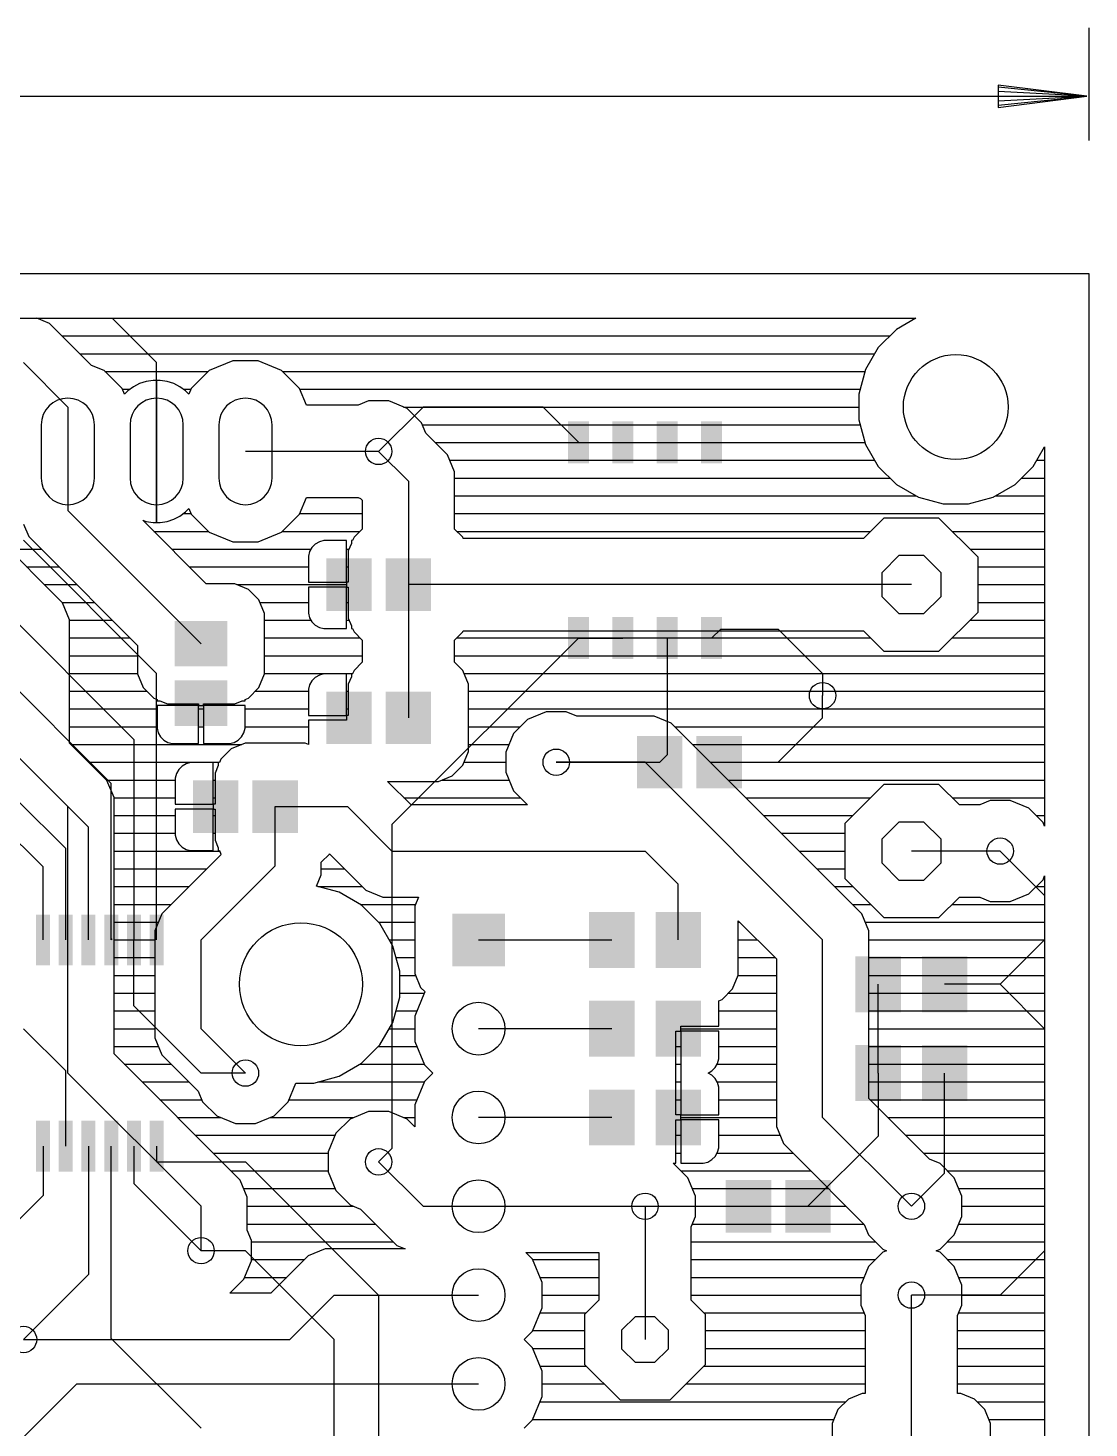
# Model space of a CAD drawing. Extents: x -4.9 to 74.9, y 0 to 84.9.
# Drawn here: x 44.58 to 74.93, y 44.46 to 84.5 of the extents above; entities that cross this region are included whole.
import ezdxf

# ---------------------------------------------------------------- set-up
doc = ezdxf.new("R2010")
doc.units = 0
for name, color, linetype in [('1', 12, 'CONTINUOUS'), ('16', 132, 'CONTINUOUS'), ('17', 110, 'CONTINUOUS'), ('18', 110, 'CONTINUOUS'), ('20', 31, 'CONTINUOUS')]:
    doc.layers.add(name, color=color, linetype=linetype)

# ---------------------------------------------------------------- blocks, each defined once
blk = doc.blocks.new('RECT')
blk.add_solid([(-0.5, -0.5), (0.5, -0.5), (-0.5, 0.5), (0.5, 0.5)])
blk = doc.blocks.new('OCTAGONP')
blk.add_lwpolyline([(-0.5, -0.2071), (-0.5, 0.2071), (-0.2071, 0.5), (0.2071, 0.5), (0.5, 0.2071), (0.5, -0.2071), (0.2071, -0.5), (-0.2071, -0.5)], close=True)
blk = doc.blocks.new('LONGP100')
blk.add_lwpolyline([(-0.5, -0.5), (0.5, -0.5, 1), (0.5, 0.5), (-0.5, 0.5, 1)], format="xyb", close=True)
blk = doc.blocks.new('SQUAREP')
blk.add_solid([(-0.5, -0.5), (0.5, -0.5), (-0.5, 0.5), (0.5, 0.5)])
blk = doc.blocks.new('ROUNDP')
blk.add_circle((0, 0), 0.5)
blk = doc.blocks.new('ROUNDV')
blk.add_circle((0, 0), 0.5)

msp = doc.modelspace()

# ---------------------------------------------------------------- linework, layer by layer
at = {"layer": '1'}
for p, q in [((54.61, 72.39), (55.88, 73.66)), ((59.315, 73.66), (55.88, 73.66)), ((60.325, 72.65), (59.315, 73.66)), ((48.26, 66.04), (44.45, 69.85)), ((43.18, 68.58), (47.61, 64.15)), ((46.96, 62.895), (42.545, 67.31)), ((64.135, 67.05), (64.395, 67.31)), ((64.395, 67.31), (66.04, 67.31)), ((66.04, 67.31), (67.31, 66.04)), ((60.325, 67.05), (54.991, 61.716)), ((60.325, 67.05), (61.595, 67.05)), ((62.865, 67.05), (62.865, 63.715)), ((48.26, 58.42), (48.26, 66.04)), ((67.31, 66.04), (67.31, 65.405)), ((67.31, 64.77), (67.31, 65.405)), ((46.31, 61.64), (43.18, 64.77)), ((66.04, 63.5), (67.31, 64.77)), ((47.61, 64.15), (47.61, 58.42)), ((62.865, 63.715), (62.65, 63.5)), ((59.69, 63.5), (62.65, 63.5)), ((64.35, 63.5), (66.04, 63.5)), ((46.96, 58.42), (46.96, 62.895)), ((45.66, 61.029), (44.2812, 62.4078)), ((45.01, 60.5077), (43.7957, 61.722)), ((54.991, 61.716), (54.991, 52.451)), ((46.31, 58.42), (46.31, 61.64)), ((45.66, 58.42), (45.66, 61.029)), ((72.39, 60.96), (73.66, 59.69)), ((45.01, 58.42), (45.01, 60.5077)), ((73.66, 59.69), (73.66, 58.42)), ((46.99, 58.45), (46.96, 58.42)), ((47.61, 56.53), (47.61, 58.42)), ((73.66, 58.42), (72.39, 57.15)), ((68.9, 54.61), (68.9, 57.15)), ((72.39, 57.15), (70.8, 57.15)), ((73.66, 55.88), (72.39, 57.15)), ((49.53, 54.61), (47.61, 56.53)), ((45.66, 54.67), (44.45, 55.88)), ((73.66, 55.88), (73.66, 49.53)), ((45.66, 52.52), (45.66, 54.67)), ((50.8, 54.61), (49.53, 54.61)), ((68.9, 54.61), (68.9, 52.81)), ((70.8, 51.75), (70.8, 54.61)), ((45.01, 52.52), (45.01, 51.106)), ((46.31, 52.52), (46.31, 48.85)), ((46.96, 47.02), (46.96, 52.52)), ((47.61, 52.52), (47.61, 51.45)), ((48.26, 52.52), (48.26, 52.07)), ((66.89, 50.8), (68.9, 52.81)), ((48.26, 52.07), (50.8, 52.07)), ((50.8, 52.07), (54.61, 48.26)), ((54.991, 52.451), (54.61, 52.07)), ((69.85, 50.8), (70.8, 51.75)), ((47.61, 51.45), (49.53, 49.53)), ((45.01, 51.106), (42.164, 48.26)), ((62.23, 50.8), (65.19, 50.8)), ((50.8, 49.53), (49.53, 49.53)), ((53.34, 46.99), (50.8, 49.53)), ((73.66, 49.53), (72.39, 48.26)), ((46.31, 48.85), (44.45, 46.99)), ((54.61, 48.26), (54.61, 40.64)), ((72.39, 48.26), (69.85, 48.26)), ((49.53, 44.45), (46.96, 47.02)), ((53.34, 41.91), (53.34, 46.99))]:
    msp.add_line(p, q, dxfattribs=at)
at = {"layer": '16'}
for p, q in [((47, 76.19), (24.13, 76.19)), ((45.1982, 76.0497), (44.8354, 76.2)), ((44.8354, 76.2), (69.9794, 76.2)), ((48.26, 74.93), (47, 76.19)), ((69.9794, 76.2), (69.4192, 75.8766)), ((45.5697, 75.6782), (45.1982, 76.0497)), ((45.5559, 75.692), (69.2346, 75.692)), ((46.3967, 74.8512), (45.5697, 75.6782)), ((69.4192, 75.8766), (68.9034, 75.3608)), ((68.9034, 75.3608), (68.5388, 74.7292)), ((44.45, 74.93), (45.72, 73.66)), ((46.0639, 75.184), (68.8014, 75.184)), ((48.26, 72.39), (48.26, 74.93)), ((50.4362, 74.9808), (49.7641, 74.7024)), ((51.1638, 74.9808), (50.4362, 74.9808)), ((51.8359, 74.7024), (51.1638, 74.9808)), ((46.7559, 74.7024), (46.3967, 74.8512)), ((47.2704, 74.1879), (46.7559, 74.7024)), ((46.7823, 74.676), (49.7377, 74.676)), ((49.7641, 74.7024), (49.2496, 74.1879)), ((52.3504, 74.1879), (51.8359, 74.7024)), ((51.8623, 74.676), (68.5245, 74.676)), ((68.5388, 74.7292), (68.35, 74.0247)), ((47.3376, 74.0256), (47.2704, 74.1879)), ((47.2786, 74.168), (47.4978, 74.168)), ((47.4327, 74.1207), (47.3376, 74.0256)), ((47.5944, 74.2382), (47.4327, 74.1207)), ((47.7725, 74.329), (47.5944, 74.2382)), ((47.9626, 74.3907), (47.7725, 74.329)), ((48.16, 74.422), (47.9626, 74.3907)), ((48.26, 74.422), (48.16, 74.422)), ((48.36, 74.422), (48.26, 74.422)), ((48.26, 74.422), (48.26, 72.39)), ((48.26, 72.39), (48.26, 74.422)), ((48.26, 74.168), (48.26, 74.168)), ((48.5574, 74.3907), (48.36, 74.422)), ((48.7475, 74.329), (48.5574, 74.3907)), ((48.9256, 74.2382), (48.7475, 74.329)), ((49.0873, 74.1207), (48.9256, 74.2382)), ((49.0222, 74.168), (49.2414, 74.168)), ((49.1824, 74.0256), (49.0873, 74.1207)), ((49.2496, 74.1879), (49.1824, 74.0256)), ((52.548, 73.7108), (52.3504, 74.1879)), ((52.3586, 74.168), (68.3884, 74.168)), ((54.0227, 73.7108), (52.548, 73.7108)), ((54.3226, 73.835), (54.0227, 73.7108)), ((54.8974, 73.835), (54.3226, 73.835)), ((55.4285, 73.615), (54.8974, 73.835)), ((68.35, 74.0247), (68.35, 73.2953)), ((45.72, 73.66), (45.72, 72.39)), ((48.26, 73.66), (48.26, 73.66)), ((55.3199, 73.66), (68.35, 73.66)), ((55.835, 73.2085), (55.4285, 73.615)), ((68.35, 73.2953), (68.5388, 72.5908)), ((48.26, 73.152), (48.26, 73.152)), ((55.9592, 72.9087), (55.835, 73.2085)), ((55.8584, 73.152), (68.3884, 73.152)), ((56.5797, 72.2882), (55.9592, 72.9087)), ((48.26, 72.644), (48.26, 72.644)), ((56.2239, 72.644), (68.5245, 72.644)), ((68.5388, 72.5908), (68.9034, 71.9592)), ((73.3366, 71.9592), (73.66, 72.5194)), ((73.66, 72.5194), (73.66, 61.6699)), ((45.72, 72.39), (45.72, 70.7)), ((48.26, 72.39), (48.26, 72.39)), ((48.26, 70.358), (48.26, 72.39)), ((48.26, 72.39), (48.26, 72.39)), ((48.26, 72.39), (48.26, 70.358)), ((48.26, 72.136), (48.26, 72.136)), ((54.61, 72.39), (50.8, 72.39)), ((54.61, 72.39), (55.46, 71.54)), ((56.7808, 71.8027), (56.5797, 72.2882)), ((56.6427, 72.136), (68.8014, 72.136)), ((73.4386, 72.136), (73.66, 72.136)), ((45.5697, 68.0582), (41.7597, 71.8682)), ((56.7808, 70.1679), (56.7808, 71.8027)), ((68.9034, 71.9592), (69.4192, 71.4434)), ((72.8208, 71.4434), (73.3366, 71.9592)), ((48.26, 71.628), (48.26, 71.628)), ((55.46, 71.54), (55.46, 68.58)), ((56.7808, 71.628), (69.2346, 71.628)), ((69.4192, 71.4434), (70.0508, 71.0788)), ((72.1892, 71.0788), (72.8208, 71.4434)), ((73.0054, 71.628), (73.66, 71.628)), ((48.26, 71.12), (48.26, 71.12)), ((52.3504, 70.5921), (52.548, 71.0692)), ((52.548, 71.0692), (54.0227, 71.0692)), ((54.0227, 71.0692), (54.0913, 71.0408)), ((54.0913, 71.0408), (54.1392, 70.9929)), ((54.1392, 70.9929), (54.1392, 70.1679)), ((56.7808, 71.12), (69.9794, 71.12)), ((70.0508, 71.0788), (70.7553, 70.89)), ((70.7553, 70.89), (71.4847, 70.89)), ((71.4847, 70.89), (72.1892, 71.0788)), ((72.2606, 71.12), (73.66, 71.12)), ((49.53, 66.89), (45.72, 70.7)), ((48.26, 70.612), (48.26, 70.612)), ((48.7475, 70.451), (48.9256, 70.5418)), ((48.9256, 70.5418), (49.0873, 70.6593)), ((49.0222, 70.612), (49.2414, 70.612)), ((49.0873, 70.6593), (49.1824, 70.7544)), ((49.1824, 70.7544), (49.2496, 70.5921)), ((49.2496, 70.5921), (49.7641, 70.0776)), ((51.8359, 70.0776), (52.3504, 70.5921)), ((52.3586, 70.612), (54.1392, 70.612)), ((56.7808, 70.612), (73.66, 70.612)), ((69.0609, 70.485), (68.4767, 69.9008)), ((70.6391, 70.485), (69.0609, 70.485)), ((71.755, 69.3691), (70.6391, 70.485)), ((44.4521, 70.3096), (44.6003, 69.9518)), ((49.6811, 68.6068), (47.8678, 70.4201)), ((47.8678, 70.4201), (47.9626, 70.3893)), ((47.9626, 70.3893), (48.16, 70.358)), ((48.16, 70.358), (48.26, 70.358)), ((48.1839, 70.104), (49.7377, 70.104)), ((48.26, 70.358), (48.36, 70.358)), ((48.36, 70.358), (48.5574, 70.3893)), ((48.5574, 70.3893), (48.7475, 70.451)), ((49.7641, 70.0776), (50.4362, 69.7992)), ((51.1638, 69.7992), (51.8359, 70.0776)), ((51.8623, 70.104), (54.0753, 70.104)), ((54.1392, 70.1679), (53.9056, 69.9343)), ((57.0144, 69.9343), (56.7808, 70.1679)), ((56.8447, 70.104), (68.6799, 70.104)), ((71.0201, 70.104), (73.66, 70.104)), ((44.6003, 69.9518), (44.9718, 69.5803)), ((50.4362, 69.7992), (51.1638, 69.7992)), ((52.7981, 69.7365), (52.7035, 69.6419)), ((52.9139, 69.8034), (52.7981, 69.7365)), ((53.0431, 69.838), (52.9139, 69.8034)), ((53.689, 69.838), (53.0431, 69.838)), ((53.689, 68.651), (53.689, 69.838)), ((53.831, 69.7542), (53.7432, 69.5422)), ((53.8657, 69.838), (53.831, 69.838)), ((53.831, 69.838), (53.831, 69.7542)), ((53.9056, 69.9343), (53.8657, 69.838)), ((57.0283, 69.9008), (57.0144, 69.9343)), ((68.4767, 69.9008), (57.0283, 69.9008)), ((44.0319, 69.596), (44.9561, 69.596)), ((44.9718, 69.5803), (47.7132, 66.8389)), ((48.6919, 69.596), (52.677, 69.596)), ((52.6366, 69.5261), (52.602, 69.3969)), ((52.602, 69.3969), (52.602, 68.651)), ((52.7035, 69.6419), (52.6366, 69.5261)), ((53.689, 69.596), (53.7655, 69.596)), ((53.7432, 69.5422), (53.7432, 68.651)), ((71.5281, 69.596), (73.66, 69.596)), ((71.755, 67.7909), (71.755, 69.3691)), ((44.5399, 69.088), (45.4641, 69.088)), ((49.1999, 69.088), (52.602, 69.088)), ((53.689, 69.088), (53.7432, 69.088)), ((71.755, 69.088), (73.66, 69.088)), ((45.0479, 68.58), (45.9721, 68.58)), ((50.4922, 68.6068), (49.6811, 68.6068)), ((50.8843, 68.4444), (50.4922, 68.6068)), ((50.5569, 68.58), (53.689, 68.58)), ((52.602, 68.651), (53.689, 68.651)), ((53.689, 68.509), (52.602, 68.509)), ((52.602, 68.509), (52.602, 67.7631)), ((53.7432, 68.651), (53.689, 68.651)), ((53.689, 68.651), (53.689, 68.509)), ((53.689, 67.322), (53.689, 68.509)), ((53.689, 68.509), (53.7432, 68.509)), ((53.7432, 68.509), (53.7432, 67.6178)), ((55.46, 68.58), (55.46, 64.77)), ((69.85, 68.58), (55.46, 68.58)), ((71.755, 68.58), (73.66, 68.58)), ((45.5559, 68.072), (46.4801, 68.072)), ((51.1844, 68.1443), (50.8843, 68.4444)), ((51.3468, 67.7522), (51.1844, 68.1443)), ((51.2143, 68.072), (52.602, 68.072)), ((53.689, 68.072), (53.7432, 68.072)), ((71.755, 68.072), (73.66, 68.072)), ((45.7708, 67.5727), (45.5697, 68.0582)), ((51.3468, 66.0278), (51.3468, 67.7522)), ((52.602, 67.7631), (52.6366, 67.6339)), ((70.6391, 66.675), (71.755, 67.7909)), ((45.7708, 64.0471), (45.7708, 67.5727)), ((45.7708, 67.564), (46.9881, 67.564)), ((51.3468, 67.564), (52.677, 67.564)), ((52.6366, 67.6339), (52.7035, 67.5181)), ((52.7035, 67.5181), (52.7981, 67.4235)), ((52.7981, 67.4235), (52.9139, 67.3566)), ((52.9139, 67.3566), (53.0431, 67.322)), ((53.0431, 67.322), (53.689, 67.322)), ((53.689, 67.564), (53.7655, 67.564)), ((53.7432, 67.6178), (53.831, 67.4058)), ((53.831, 67.4058), (53.831, 67.322)), ((53.831, 67.322), (53.8657, 67.322)), ((53.8657, 67.322), (53.9056, 67.2257)), ((71.5281, 67.564), (73.66, 67.564)), ((45.7708, 67.056), (47.4961, 67.056)), ((51.3468, 67.056), (54.0753, 67.056)), ((53.9056, 67.2257), (54.1392, 66.9921)), ((54.1392, 66.9921), (54.1392, 66.3579)), ((56.7808, 66.9921), (57.0144, 67.2257)), ((56.7808, 66.3579), (56.7808, 66.9921)), ((56.8447, 67.056), (68.6799, 67.056)), ((57.0144, 67.2257), (57.0283, 67.2592)), ((57.0283, 67.2592), (68.4767, 67.2592)), ((68.4767, 67.2592), (69.0609, 66.675)), ((71.0201, 67.056), (73.66, 67.056)), ((45.7708, 66.548), (47.7132, 66.548)), ((47.7132, 66.8389), (47.7132, 66.0278)), ((51.3468, 66.548), (54.1392, 66.548)), ((56.7808, 66.548), (73.66, 66.548)), ((69.0609, 66.675), (70.6391, 66.675)), ((53.9056, 66.1243), (53.8657, 66.028)), ((54.1392, 66.3579), (53.9056, 66.1243)), ((57.0144, 66.1243), (56.7808, 66.3579)), ((57.1768, 65.7322), (57.0144, 66.1243)), ((45.7708, 66.04), (47.7132, 66.04)), ((47.7132, 66.0278), (47.8756, 65.6357)), ((51.1844, 65.6357), (51.3468, 66.0278)), ((51.3468, 66.04), (53.8707, 66.04)), ((52.6366, 65.7161), (52.602, 65.5869)), ((52.7035, 65.8319), (52.6366, 65.7161)), ((52.7981, 65.9265), (52.7035, 65.8319)), ((52.9139, 65.9934), (52.7981, 65.9265)), ((53.0431, 66.028), (52.9139, 65.9934)), ((53.689, 66.028), (53.0431, 66.028)), ((53.689, 64.841), (53.689, 66.028)), ((53.831, 65.9442), (53.7432, 65.7322)), ((53.7432, 65.7322), (53.7432, 64.841)), ((53.8657, 66.028), (53.831, 66.028)), ((53.831, 66.028), (53.831, 65.9442)), ((57.0493, 66.04), (73.66, 66.04)), ((57.1768, 63.8078), (57.1768, 65.7322)), ((45.7708, 65.532), (47.9793, 65.532)), ((47.8756, 65.6357), (48.1757, 65.3356)), ((48.1757, 65.3356), (48.272, 65.2957)), ((48.272, 65.2957), (48.272, 65.261)), ((50.788, 65.2957), (50.8843, 65.3356)), ((50.788, 65.261), (50.788, 65.2957)), ((50.8843, 65.3356), (51.1844, 65.6357)), ((51.0807, 65.532), (52.602, 65.532)), ((52.602, 65.5869), (52.602, 64.841)), ((53.689, 65.532), (53.7432, 65.532)), ((57.1768, 65.532), (73.66, 65.532)), ((45.7708, 65.024), (48.272, 65.024)), ((48.272, 65.261), (48.3558, 65.261)), ((49.459, 65.119), (48.272, 65.119)), ((48.272, 65.119), (48.272, 64.4731)), ((48.3558, 65.261), (48.5678, 65.1732)), ((48.5678, 65.1732), (49.459, 65.1732)), ((49.459, 65.1732), (49.459, 65.119)), ((49.459, 64.032), (49.459, 65.119)), ((49.459, 65.119), (49.601, 65.119)), ((49.459, 65.024), (49.601, 65.024)), ((49.601, 65.119), (49.601, 65.1732)), ((49.601, 65.1732), (50.4922, 65.1732)), ((50.788, 65.119), (49.601, 65.119)), ((49.601, 65.119), (49.601, 64.032)), ((50.4922, 65.1732), (50.7042, 65.261)), ((50.7042, 65.261), (50.788, 65.261)), ((50.788, 64.4731), (50.788, 65.119)), ((50.788, 65.024), (52.602, 65.024)), ((53.689, 65.024), (53.7432, 65.024)), ((57.1768, 65.024), (73.66, 65.024)), ((59.4026, 64.945), (58.8715, 64.725)), ((59.9774, 64.945), (59.4026, 64.945)), ((60.2773, 64.8208), (59.9774, 64.945)), ((45.7708, 64.516), (48.272, 64.516)), ((48.272, 64.4731), (48.3066, 64.3439)), ((49.459, 64.516), (49.601, 64.516)), ((50.7534, 64.3439), (50.788, 64.4731)), ((50.788, 64.516), (52.602, 64.516)), ((52.602, 64.841), (53.689, 64.841)), ((53.689, 64.699), (52.602, 64.699)), ((52.602, 64.699), (52.602, 64.0096)), ((53.7432, 64.841), (53.689, 64.841)), ((53.689, 64.841), (53.689, 64.699)), ((57.1768, 64.516), (58.6625, 64.516)), ((58.8715, 64.725), (58.465, 64.3185)), ((62.4927, 64.8208), (60.2773, 64.8208)), ((62.9782, 64.6197), (62.4927, 64.8208)), ((63.3497, 64.2482), (62.9782, 64.6197)), ((63.0819, 64.516), (73.66, 64.516)), ((48.3066, 64.3439), (48.3735, 64.2281)), ((48.3735, 64.2281), (48.4681, 64.1335)), ((48.4681, 64.1335), (48.5839, 64.0666)), ((48.5839, 64.0666), (48.7131, 64.032)), ((50.3469, 64.032), (50.4761, 64.0666)), ((50.4761, 64.0666), (50.5919, 64.1335)), ((50.5919, 64.1335), (50.6865, 64.2281)), ((50.6865, 64.2281), (50.7534, 64.3439)), ((58.465, 64.3185), (58.245, 63.7874)), ((68.0582, 59.5397), (63.3497, 64.2482)), ((46.8397, 62.9782), (45.7708, 64.0471)), ((45.8099, 64.008), (50.6941, 64.008)), ((48.7131, 64.032), (49.459, 64.032)), ((49.601, 64.032), (50.3469, 64.032)), ((50.3957, 63.8844), (50.0956, 63.5843)), ((50.7878, 64.0468), (50.3957, 63.8844)), ((52.5122, 64.0468), (50.7878, 64.0468)), ((52.602, 64.0096), (52.5122, 64.0468)), ((57.0144, 63.4157), (57.1768, 63.8078)), ((57.1768, 64.008), (58.3364, 64.008)), ((58.245, 63.7874), (58.245, 63.2126)), ((63.5899, 64.008), (73.66, 64.008)), ((45.72, 62.23), (44.45, 63.5)), ((46.3179, 63.5), (50.0607, 63.5)), ((48.8935, 63.2919), (48.8266, 63.1761)), ((48.9881, 63.3865), (48.8935, 63.2919)), ((49.1039, 63.4534), (48.9881, 63.3865)), ((49.2331, 63.488), (49.1039, 63.4534)), ((49.879, 63.488), (49.2331, 63.488)), ((49.879, 62.301), (49.879, 63.488)), ((50.021, 63.4042), (49.9332, 63.1922)), ((50.0557, 63.488), (50.021, 63.488)), ((50.021, 63.488), (50.021, 63.4042)), ((50.0956, 63.5843), (50.0557, 63.488)), ((56.7143, 63.1156), (57.0144, 63.4157)), ((57.0493, 63.5), (58.245, 63.5)), ((62.23, 63.5), (59.69, 63.5)), ((67.31, 58.42), (62.23, 63.5)), ((64.0979, 63.5), (73.66, 63.5)), ((46.8259, 62.992), (48.792, 62.992)), ((47.0408, 62.4927), (46.8397, 62.9782)), ((48.8266, 63.1761), (48.792, 63.0469)), ((48.792, 63.0469), (48.792, 62.301)), ((49.879, 62.992), (49.9332, 62.992)), ((49.9332, 63.1922), (49.9332, 62.301)), ((55.5381, 62.2808), (54.8657, 62.9532)), ((54.8657, 62.9532), (56.3222, 62.9532)), ((56.3222, 62.9532), (56.7143, 63.1156)), ((56.4159, 62.992), (58.3364, 62.992)), ((58.245, 63.2126), (58.465, 62.6815)), ((64.6059, 62.992), (73.66, 62.992)), ((69.0609, 62.865), (67.945, 61.7491)), ((70.6391, 62.865), (69.0609, 62.865)), ((71.2233, 62.2808), (70.6391, 62.865)), ((47.0408, 55.1571), (47.0408, 62.4927)), ((47.0408, 62.484), (48.792, 62.484)), ((49.879, 62.484), (49.9332, 62.484)), ((55.3349, 62.484), (58.6625, 62.484)), ((58.465, 62.6815), (58.8657, 62.2808)), ((65.1139, 62.484), (68.6799, 62.484)), ((71.0201, 62.484), (73.66, 62.484)), ((45.72, 54.61), (45.72, 62.23)), ((48.792, 62.301), (49.879, 62.301)), ((49.879, 62.159), (48.792, 62.159)), ((48.792, 62.159), (48.792, 61.4131)), ((49.9332, 62.301), (49.879, 62.301)), ((49.879, 62.301), (49.879, 62.159)), ((49.879, 60.972), (49.879, 62.159)), ((49.879, 62.159), (49.9332, 62.159)), ((49.9332, 62.159), (49.9332, 61.2678)), ((51.65, 60.54), (51.65, 62.23)), ((51.65, 62.23), (53.721, 62.23)), ((53.721, 62.23), (54.991, 60.96)), ((58.8657, 62.2808), (55.5381, 62.2808)), ((71.8027, 62.2808), (71.2233, 62.2808)), ((72.1026, 62.405), (71.8027, 62.2808)), ((72.6774, 62.405), (72.1026, 62.405)), ((73.2085, 62.185), (72.6774, 62.405)), ((73.615, 61.7785), (73.2085, 62.185)), ((47.0408, 61.976), (48.792, 61.976)), ((49.879, 61.976), (49.9332, 61.976)), ((65.6219, 61.976), (68.1719, 61.976)), ((67.945, 61.7491), (67.945, 60.1709)), ((73.4175, 61.976), (73.66, 61.976)), ((73.66, 61.6699), (73.615, 61.7785)), ((47.0408, 61.468), (48.792, 61.468)), ((48.792, 61.4131), (48.8266, 61.2839)), ((48.8266, 61.2839), (48.8935, 61.1681)), ((49.879, 61.468), (49.9332, 61.468)), ((49.9332, 61.2678), (50.021, 61.0558)), ((66.1299, 61.468), (67.945, 61.468)), ((47.0408, 60.96), (50.0607, 60.96)), ((50.1067, 60.8646), (48.4103, 59.1682)), ((48.8935, 61.1681), (48.9881, 61.0735)), ((48.9881, 61.0735), (49.1039, 61.0066)), ((49.1039, 61.0066), (49.2331, 60.972)), ((49.2331, 60.972), (49.879, 60.972)), ((50.021, 61.0558), (50.021, 60.972)), ((50.021, 60.972), (50.0557, 60.972)), ((50.0557, 60.972), (50.0956, 60.8757)), ((50.0956, 60.8757), (50.1067, 60.8646)), ((52.9708, 60.6421), (53.2044, 60.8757)), ((53.2044, 60.8757), (53.2053, 60.8778)), ((53.2053, 60.8778), (54.2428, 59.8403)), ((54.991, 60.96), (62.23, 60.96)), ((63.18, 60.01), (62.23, 60.96)), ((66.6379, 60.96), (67.945, 60.96)), ((72.39, 60.96), (69.85, 60.96)), ((49.53, 58.42), (51.65, 60.54)), ((52.9708, 60.2773), (52.9708, 60.6421)), ((47.0408, 60.452), (49.6941, 60.452)), ((52.8369, 59.954), (52.9708, 60.2773)), ((52.9708, 60.452), (53.6311, 60.452)), ((67.1459, 60.452), (67.945, 60.452)), ((67.945, 60.1709), (69.0609, 59.055)), ((73.2085, 59.735), (73.615, 60.1415)), ((73.615, 60.1415), (73.66, 60.2501)), ((73.66, 60.2501), (73.66, 4.9506)), ((47.0408, 59.944), (49.1861, 59.944)), ((53.4778, 59.7823), (52.8369, 59.954)), ((52.8743, 59.944), (54.1391, 59.944)), ((54.122, 59.4104), (53.4778, 59.7823)), ((54.2428, 59.8403), (54.7283, 59.6392)), ((63.18, 58.42), (63.18, 60.01)), ((67.6539, 59.944), (68.1719, 59.944)), ((72.6774, 59.515), (73.2085, 59.735)), ((73.4175, 59.944), (73.66, 59.944)), ((47.0408, 59.436), (48.6781, 59.436)), ((54.0776, 59.436), (55.6673, 59.436)), ((54.6479, 58.8845), (54.122, 59.4104)), ((54.7283, 59.6392), (55.7515, 59.6392)), ((55.7515, 59.6392), (55.6467, 59.3862)), ((55.6467, 59.3862), (55.6467, 57.4538)), ((68.4297, 59.1682), (68.0582, 59.5397)), ((68.1619, 59.436), (68.6799, 59.436)), ((70.6391, 59.055), (71.2233, 59.6392)), ((71.0201, 59.436), (73.66, 59.436)), ((71.2233, 59.6392), (71.8027, 59.6392)), ((71.8027, 59.6392), (72.1026, 59.515)), ((72.1026, 59.515), (72.6774, 59.515)), ((47.0408, 58.928), (48.3108, 58.928)), ((48.4103, 59.1682), (48.2092, 58.6827)), ((54.6044, 58.928), (55.6467, 58.928)), ((55.0198, 58.2403), (54.6479, 58.8845)), ((64.8968, 57.4078), (64.8968, 58.9653)), ((64.8968, 58.9653), (65.9892, 57.8729)), ((64.8968, 58.928), (64.9341, 58.928)), ((68.6308, 58.6827), (68.4297, 59.1682)), ((68.5292, 58.928), (73.66, 58.928)), ((69.0609, 59.055), (70.6391, 59.055)), ((48.2092, 58.6827), (48.2092, 55.6173)), ((68.6308, 53.8871), (68.6308, 58.6827)), ((47.0408, 58.42), (48.2092, 58.42)), ((49.53, 55.88), (49.53, 58.42)), ((54.9161, 58.42), (55.6467, 58.42)), ((55.2123, 57.5219), (55.0198, 58.2403)), ((57.4675, 58.42), (61.28, 58.42)), ((64.8968, 58.42), (65.4421, 58.42)), ((67.31, 53.34), (67.31, 58.42)), ((68.6308, 58.42), (73.66, 58.42)), ((47.0408, 57.912), (48.2092, 57.912)), ((55.1078, 57.912), (55.6467, 57.912)), ((64.8968, 57.912), (65.9501, 57.912)), ((65.9892, 57.8729), (65.9892, 53.0773)), ((68.6308, 57.912), (73.66, 57.912)), ((47.0408, 57.404), (48.2092, 57.404)), ((55.2123, 56.7781), (55.2123, 57.5219)), ((55.2123, 57.404), (55.6673, 57.404)), ((55.6467, 57.4538), (55.8091, 57.0617)), ((64.7344, 57.0157), (64.8968, 57.4078)), ((64.8952, 57.404), (65.9892, 57.404)), ((68.6308, 57.404), (73.66, 57.404)), ((47.0408, 56.896), (48.2092, 56.896)), ((55.2123, 56.896), (55.9175, 56.896)), ((55.9239, 56.9114), (55.6467, 56.2422)), ((55.8091, 57.0617), (55.9417, 56.9292)), ((55.9417, 56.9292), (55.9239, 56.9114)), ((64.4343, 56.7156), (64.7344, 57.0157)), ((64.6147, 56.896), (65.9892, 56.896)), ((68.6308, 56.896), (73.66, 56.896)), ((55.0198, 56.0597), (55.2123, 56.7781)), ((64.338, 56.6757), (64.4343, 56.7156)), ((64.338, 55.951), (64.338, 56.6757)), ((47.0408, 56.388), (48.2092, 56.388)), ((54.6479, 55.4155), (55.0198, 56.0597)), ((55.1078, 56.388), (55.7071, 56.388)), ((55.6467, 56.2422), (55.6467, 55.5178)), ((64.338, 56.388), (65.9892, 56.388)), ((68.6308, 56.388), (73.66, 56.388)), ((47.0408, 55.88), (48.2092, 55.88)), ((50.8, 54.61), (49.53, 55.88)), ((54.9161, 55.88), (55.6467, 55.88)), ((61.28, 55.88), (57.4675, 55.88)), ((63.109, 53.411), (63.109, 55.809)), ((63.109, 55.809), (63.251, 55.809)), ((63.251, 55.809), (63.251, 55.951)), ((63.251, 55.951), (64.338, 55.951)), ((63.251, 55.88), (65.9892, 55.88)), ((64.338, 55.809), (63.251, 55.809)), ((63.251, 55.809), (63.251, 54.572)), ((64.338, 55.0131), (64.338, 55.809)), ((68.6308, 55.88), (73.66, 55.88)), ((47.0408, 55.372), (48.3108, 55.372)), ((48.2092, 55.6173), (48.4103, 55.1318)), ((54.122, 54.8896), (54.6479, 55.4155)), ((54.6044, 55.372), (55.7071, 55.372)), ((55.6467, 55.5178), (55.9239, 54.8486)), ((63.109, 55.372), (63.251, 55.372)), ((64.338, 55.372), (65.9892, 55.372)), ((68.6308, 55.372), (73.66, 55.372)), ((50.6497, 51.5482), (47.0408, 55.1571)), ((47.3339, 54.864), (48.6781, 54.864)), ((48.4103, 55.1318), (48.7818, 54.7603)), ((53.4778, 54.5177), (54.122, 54.8896)), ((54.0776, 54.864), (55.9175, 54.864)), ((63.109, 54.864), (63.251, 54.864)), ((64.2365, 54.7681), (64.3034, 54.8839)), ((64.2919, 54.864), (65.9892, 54.864)), ((64.3034, 54.8839), (64.338, 55.0131)), ((68.6308, 54.864), (73.66, 54.864)), ((49.53, 50.8), (45.72, 54.61)), ((48.7818, 54.7603), (49.4508, 54.0913)), ((52.7594, 54.3252), (53.4778, 54.5177)), ((55.9239, 54.8486), (56.1625, 54.61)), ((56.1625, 54.61), (55.9239, 54.3714)), ((63.251, 54.572), (63.251, 53.411)), ((64.0319, 54.61), (64.1419, 54.6735)), ((64.1419, 54.5465), (64.0319, 54.61)), ((64.1419, 54.6735), (64.2365, 54.7681)), ((64.2365, 54.4519), (64.1419, 54.5465)), ((47.8419, 54.356), (49.1861, 54.356)), ((49.4508, 54.0913), (49.575, 53.7915)), ((52.025, 53.7915), (52.245, 54.3226)), ((52.245, 54.3226), (52.245, 54.3252)), ((52.245, 54.3252), (52.7594, 54.3252)), ((52.8743, 54.356), (55.9175, 54.356)), ((55.9239, 54.3714), (55.6467, 53.7022)), ((63.109, 54.356), (63.251, 54.356)), ((64.3034, 54.3361), (64.2365, 54.4519)), ((64.2919, 54.356), (65.9892, 54.356)), ((64.338, 54.2069), (64.3034, 54.3361)), ((64.338, 53.411), (64.338, 54.2069)), ((68.6308, 54.356), (73.66, 54.356)), ((48.3499, 53.848), (49.5516, 53.848)), ((49.575, 53.7915), (49.9815, 53.385)), ((51.6185, 53.385), (52.025, 53.7915)), ((52.0484, 53.848), (55.7071, 53.848)), ((55.6467, 53.7022), (55.6467, 53.0768)), ((63.109, 53.848), (63.251, 53.848)), ((64.338, 53.848), (65.9892, 53.848)), ((70.3687, 52.1492), (68.6308, 53.8871)), ((68.6699, 53.848), (73.66, 53.848)), ((48.8579, 53.34), (50.0901, 53.34)), ((49.9815, 53.385), (50.5126, 53.165)), ((51.0874, 53.165), (51.6185, 53.385)), ((51.5099, 53.34), (53.9001, 53.34)), ((53.7915, 53.295), (53.385, 52.8885)), ((54.3226, 53.515), (53.7915, 53.295)), ((54.8974, 53.515), (54.3226, 53.515)), ((55.4285, 53.295), (54.8974, 53.515)), ((55.3199, 53.34), (55.6467, 53.34)), ((55.6467, 53.0768), (55.4285, 53.295)), ((61.28, 53.34), (57.4675, 53.34)), ((63.251, 53.411), (63.109, 53.411)), ((63.109, 52.032), (63.109, 53.269)), ((63.109, 53.269), (63.251, 53.269)), ((63.251, 53.269), (63.251, 53.411)), ((63.251, 53.411), (64.338, 53.411)), ((63.251, 53.34), (65.9892, 53.34)), ((63.251, 53.269), (63.251, 52.032)), ((64.338, 53.269), (63.251, 53.269)), ((64.338, 52.4731), (64.338, 53.269)), ((69.85, 50.8), (67.31, 53.34)), ((69.1779, 53.34), (73.66, 53.34)), ((50.5126, 53.165), (51.0874, 53.165)), ((53.385, 52.8885), (53.165, 52.3574)), ((65.9892, 53.0773), (66.1903, 52.5918)), ((49.3659, 52.832), (53.3616, 52.832)), ((63.109, 52.832), (63.251, 52.832)), ((64.3034, 52.3439), (64.338, 52.4731)), ((64.338, 52.832), (66.0908, 52.832)), ((66.1903, 52.5918), (66.5618, 52.2203)), ((69.6859, 52.832), (73.66, 52.832)), ((49.8739, 52.324), (53.165, 52.324)), ((53.165, 52.3574), (53.165, 51.7826)), ((54.61, 52.07), (55.88, 50.8)), ((63.109, 52.324), (63.251, 52.324)), ((63.8969, 52.032), (64.0261, 52.0666)), ((64.0261, 52.0666), (64.1419, 52.1335)), ((64.1419, 52.1335), (64.2365, 52.2281)), ((64.2365, 52.2281), (64.3034, 52.3439)), ((64.2919, 52.324), (66.4581, 52.324)), ((66.5618, 52.2203), (68.5008, 50.2813)), ((70.1939, 52.324), (73.66, 52.324)), ((70.6685, 52.025), (70.3687, 52.1492)), ((50.3819, 51.816), (53.165, 51.816)), ((53.165, 51.7826), (53.385, 51.2515)), ((63.0485, 52.025), (63.0316, 52.032)), ((63.0316, 52.032), (63.109, 52.032)), ((63.455, 51.6185), (63.0485, 52.025)), ((63.251, 52.032), (63.8969, 52.032)), ((63.2575, 51.816), (66.9661, 51.816)), ((71.075, 51.6185), (70.6685, 52.025)), ((70.8775, 51.816), (73.66, 51.816)), ((50.8508, 51.0627), (50.6497, 51.5482)), ((50.7492, 51.308), (53.3616, 51.308)), ((63.675, 51.0874), (63.455, 51.6185)), ((63.5836, 51.308), (67.4741, 51.308)), ((71.295, 51.0874), (71.075, 51.6185)), ((71.2036, 51.308), (73.66, 51.308)), ((50.8508, 50.1173), (50.8508, 51.0627)), ((53.385, 51.2515), (53.7915, 50.845)), ((63.675, 50.5126), (63.675, 51.0874)), ((71.295, 50.5126), (71.295, 51.0874)), ((49.53, 49.53), (49.53, 50.8)), ((50.8508, 50.8), (53.9001, 50.8)), ((53.7915, 50.845), (54.0913, 50.7208)), ((54.0913, 50.7208), (54.7603, 50.0518)), ((55.88, 50.8), (57.4675, 50.8)), ((57.4675, 50.8), (62.23, 50.8)), ((62.23, 50.8), (62.23, 46.99)), ((63.5508, 50.2127), (63.675, 50.5126)), ((63.675, 50.8), (67.9821, 50.8)), ((71.075, 49.9815), (71.295, 50.5126)), ((71.295, 50.8), (73.66, 50.8)), ((50.8508, 50.292), (54.5201, 50.292)), ((50.975, 49.8174), (50.8508, 50.1173)), ((54.7603, 50.0518), (55.1318, 49.6803)), ((63.5508, 48.1118), (63.5508, 50.2127)), ((63.5836, 50.292), (68.4901, 50.292)), ((68.5008, 50.2813), (68.625, 49.9815)), ((71.2036, 50.292), (73.66, 50.292)), ((50.975, 49.2426), (50.975, 49.8174)), ((50.975, 49.784), (55.0281, 49.784)), ((55.1318, 49.6803), (55.372, 49.5808)), ((63.5508, 49.784), (68.8225, 49.784)), ((68.625, 49.9815), (69.0315, 49.575)), ((70.6685, 49.575), (71.075, 49.9815)), ((70.8775, 49.784), (73.66, 49.784)), ((50.975, 49.276), (52.4881, 49.276)), ((52.5918, 49.3797), (52.2203, 49.0082)), ((53.0773, 49.5808), (52.5918, 49.3797)), ((55.372, 49.5808), (53.0773, 49.5808)), ((59.0111, 49.2914), (58.8233, 49.4792)), ((58.8233, 49.4792), (60.9092, 49.4792)), ((59.2883, 48.6222), (59.0111, 49.2914)), ((59.0175, 49.276), (60.9092, 49.276)), ((60.9092, 49.4792), (60.9092, 48.1118)), ((63.5508, 49.276), (68.8225, 49.276)), ((69.0315, 49.485), (68.625, 49.0785)), ((69.0315, 49.575), (69.1401, 49.53)), ((69.1401, 49.53), (69.0315, 49.485)), ((70.5599, 49.53), (70.6685, 49.575)), ((70.6685, 49.485), (70.5599, 49.53)), ((71.075, 49.0785), (70.6685, 49.485)), ((70.8775, 49.276), (73.66, 49.276)), ((50.755, 48.7115), (50.975, 49.2426)), ((52.2203, 49.0082), (51.5229, 48.3108)), ((68.625, 49.0785), (68.405, 48.5474)), ((71.295, 48.5474), (71.075, 49.0785)), ((50.3543, 48.3108), (50.755, 48.7115)), ((50.7784, 48.768), (51.9801, 48.768)), ((59.2279, 48.768), (60.9092, 48.768)), ((59.2883, 47.8978), (59.2883, 48.6222)), ((63.5508, 48.768), (68.4964, 48.768)), ((68.405, 48.5474), (68.405, 47.9726)), ((71.2036, 48.768), (73.66, 48.768)), ((71.295, 47.9726), (71.295, 48.5474)), ((51.5229, 48.3108), (50.3543, 48.3108)), ((52.07, 46.99), (53.34, 48.26)), ((53.34, 48.26), (57.4675, 48.26)), ((59.2883, 48.26), (60.9092, 48.26)), ((60.9092, 48.1118), (60.5028, 47.7054)), ((63.5508, 48.26), (68.405, 48.26)), ((63.9572, 47.7054), (63.5508, 48.1118)), ((69.85, 43.18), (69.85, 48.26)), ((71.295, 48.26), (73.66, 48.26)), ((59.0111, 47.2286), (59.2883, 47.8978)), ((59.2279, 47.752), (60.5494, 47.752)), ((60.5028, 47.7054), (60.5028, 46.2746)), ((63.9106, 47.752), (68.4964, 47.752)), ((63.9572, 46.2746), (63.9572, 47.7054)), ((68.405, 47.9726), (68.5292, 47.6727)), ((68.5292, 47.6727), (68.5292, 45.4468)), ((71.1708, 47.6727), (71.295, 47.9726)), ((71.1708, 45.4468), (71.1708, 47.6727)), ((71.2036, 47.752), (73.66, 47.752)), ((44.45, 46.99), (52.07, 46.99)), ((58.7725, 46.99), (59.0111, 47.2286)), ((59.0111, 46.7514), (58.7725, 46.99)), ((59.0175, 47.244), (60.5028, 47.244)), ((63.9572, 47.244), (68.5292, 47.244)), ((71.1708, 47.244), (73.66, 47.244)), ((59.2883, 46.0822), (59.0111, 46.7514)), ((59.0175, 46.736), (60.5028, 46.736)), ((63.9572, 46.736), (68.5292, 46.736)), ((71.1708, 46.736), (73.66, 46.736)), ((59.2279, 46.228), (60.5494, 46.228)), ((59.2883, 45.3578), (59.2883, 46.0822)), ((60.5028, 46.2746), (61.5146, 45.2628)), ((62.9454, 45.2628), (63.9572, 46.2746)), ((63.9106, 46.228), (68.5292, 46.228)), ((71.1708, 46.228), (73.66, 46.228)), ((44.45, 44.196), (45.974, 45.72)), ((45.974, 45.72), (57.4675, 45.72)), ((59.2883, 45.72), (61.0574, 45.72)), ((63.4026, 45.72), (68.5292, 45.72)), ((71.1708, 45.72), (73.66, 45.72)), ((59.0111, 44.6886), (59.2883, 45.3578)), ((61.5146, 45.2628), (62.9454, 45.2628)), ((68.0457, 45.2844), (67.7456, 44.9843)), ((68.4378, 45.4468), (68.0457, 45.2844)), ((68.5292, 45.4468), (68.4378, 45.4468)), ((71.2622, 45.4468), (71.1708, 45.4468)), ((71.6543, 45.2844), (71.2622, 45.4468)), ((71.9544, 44.9843), (71.6543, 45.2844)), ((59.2279, 45.212), (67.9733, 45.212)), ((67.7456, 44.9843), (67.5832, 44.5922)), ((71.7267, 45.212), (73.66, 45.212)), ((72.1168, 44.5922), (71.9544, 44.9843)), ((58.7725, 44.45), (59.0111, 44.6886)), ((59.0175, 44.704), (67.6295, 44.704)), ((67.5832, 44.5922), (67.5832, 41.7678)), ((72.0705, 44.704), (73.66, 44.704)), ((72.1168, 41.7678), (72.1168, 44.5922))]:
    msp.add_line(p, q, dxfattribs=at)
at = {"layer": '20'}
for p, q in [((74.93, 81.28), (74.93, 84.5)), ((0.065, 82.55), (74.865, 82.55)), ((74.865, 82.55), (72.33, 82.8692)), ((72.33, 82.8692), (72.33, 82.2308)), ((74.865, 82.55), (72.33, 82.81)), ((74.865, 82.55), (72.33, 82.68)), ((72.33, 82.2308), (74.865, 82.55)), ((72.33, 82.42), (74.865, 82.55)), ((72.33, 82.29), (74.865, 82.55)), ((74.93, 77.47), (0, 77.47)), ((74.93, 0), (74.93, 77.47))]:
    msp.add_line(p, q, dxfattribs=at)
msp.add_circle((71.12, 73.66), 1.5, dxfattribs=at)

# ---------------------------------------------------------------- block references
at = {"layer": '1'}
for p, xscale, yscale in [((60.325, 72.65), 0.6, 1.2), ((61.595, 72.65), 0.6, 1.2), ((62.865, 72.65), 0.6, 1.2), ((64.135, 72.65), 0.6, 1.2), ((60.325, 67.05), 0.6, 1.2), ((61.595, 67.05), 0.6, 1.2), ((62.865, 67.05), 0.6, 1.2), ((64.135, 67.05), 0.6, 1.2), ((62.65, 63.5), 1.3, 1.5), ((64.35, 63.5), 1.3, 1.5), ((68.9, 54.61), 1.3, 1.6), ((70.8, 54.61), 1.3, 1.6)]:
    msp.add_blockref('RECT', p, dxfattribs=dict(at, xscale=xscale, yscale=yscale))
at = {"layer": '1', "rotation": 180}
for p, xscale, yscale in [((45.01, 58.42), 0.4, 1.45), ((45.66, 58.42), 0.4, 1.45), ((46.31, 58.42), 0.4, 1.45), ((46.96, 58.42), 0.4, 1.45), ((47.61, 58.42), 0.4, 1.45), ((48.26, 58.42), 0.4, 1.45), ((68.9, 57.15), 1.3, 1.6), ((70.8, 57.15), 1.3, 1.6), ((45.01, 52.52), 0.4, 1.45), ((45.66, 52.52), 0.4, 1.45), ((46.31, 52.52), 0.4, 1.45), ((46.96, 52.52), 0.4, 1.45), ((47.61, 52.52), 0.4, 1.45), ((48.26, 52.52), 0.4, 1.45), ((65.19, 50.8), 1.3, 1.5), ((66.89, 50.8), 1.3, 1.5)]:
    msp.add_blockref('RECT', p, dxfattribs=dict(at, xscale=xscale, yscale=yscale))
at = {"layer": '16', "xscale": 1.3}
for p, yscale, rotation in [((53.76, 68.58), 1.5, 180), ((55.46, 68.58), 1.5, 180), ((49.53, 66.89), 1.5, 270), ((49.53, 65.19), 1.5, 270), ((53.76, 64.77), 1.5, 180), ((55.46, 64.77), 1.5, 180), ((49.95, 62.23), 1.5, 180), ((51.65, 62.23), 1.5, 180), ((61.28, 55.88), 1.6, 180), ((63.18, 55.88), 1.6, 180), ((61.28, 53.34), 1.6, 180), ((63.18, 53.34), 1.6, 180)]:
    msp.add_blockref('RECT', p, dxfattribs=dict(at, yscale=yscale, rotation=rotation))
at = {"layer": '16', "xscale": 1.3, "yscale": 1.6}
for p in [(61.28, 58.42), (63.18, 58.42)]:
    msp.add_blockref('RECT', p, dxfattribs=at)
at = {"layer": '17'}
for name, p, xscale, yscale, rotation in [('LONGP100', (45.72, 72.39), 1.524, 1.524, 90), ('LONGP100', (45.72, 72.39), 1.524, 1.524, 90), ('LONGP100', (48.26, 72.39), 1.524, 1.524, 90), ('LONGP100', (48.26, 72.39), 1.524, 1.524, 90), ('LONGP100', (50.8, 72.39), 1.524, 1.524, 90), ('LONGP100', (50.8, 72.39), 1.524, 1.524, 90), ('OCTAGONP', (69.85, 68.58), 1.6764, 1.6764, 90), ('OCTAGONP', (69.85, 68.58), 1.6764, 1.6764, 90), ('OCTAGONP', (69.85, 60.96), 1.6764, 1.6764, 90), ('OCTAGONP', (69.85, 60.96), 1.6764, 1.6764, 90), ('ROUNDP', (52.3875, 57.15), 3.516, 3.516, 90), ('ROUNDP', (52.3875, 57.15), 3.516, 3.516, 90), ('SQUAREP', (57.4675, 58.42), 1.508, 1.508, 90), ('SQUAREP', (57.4675, 58.42), 1.508, 1.508, 90), ('ROUNDP', (57.4675, 55.88), 1.508, 1.508, 90), ('ROUNDP', (57.4675, 55.88), 1.508, 1.508, 90), ('ROUNDP', (57.4675, 53.34), 1.508, 1.508, 90), ('ROUNDP', (57.4675, 53.34), 1.508, 1.508, 90), ('ROUNDP', (57.4675, 50.8), 1.508, 1.508, 90), ('ROUNDP', (57.4675, 50.8), 1.508, 1.508, 90), ('ROUNDP', (57.4675, 48.26), 1.508, 1.508, 90), ('ROUNDP', (57.4675, 48.26), 1.508, 1.508, 90), ('OCTAGONP', (62.23, 46.99), 1.3208, 1.3208, 270), ('OCTAGONP', (62.23, 46.99), 1.3208, 1.3208, 270), ('ROUNDP', (57.4675, 45.72), 1.508, 1.508, 90), ('ROUNDP', (57.4675, 45.72), 1.508, 1.508, 90)]:
    msp.add_blockref(name, p, dxfattribs=dict(at, xscale=xscale, yscale=yscale, rotation=rotation))
at = {"layer": '18', "xscale": 0.7564, "yscale": 0.7564}
for p in [(54.61, 72.39), (54.61, 72.39), (67.31, 65.405), (67.31, 65.405), (59.69, 63.5), (59.69, 63.5), (72.39, 60.96), (72.39, 60.96), (50.8, 54.61), (50.8, 54.61), (54.61, 52.07), (54.61, 52.07), (62.23, 50.8), (62.23, 50.8), (69.85, 50.8), (69.85, 50.8), (49.53, 49.53), (49.53, 49.53), (69.85, 48.26), (69.85, 48.26), (44.45, 46.99), (44.45, 46.99)]:
    msp.add_blockref('ROUNDV', p, dxfattribs=at)

doc.saveas('drawing.dxf')
